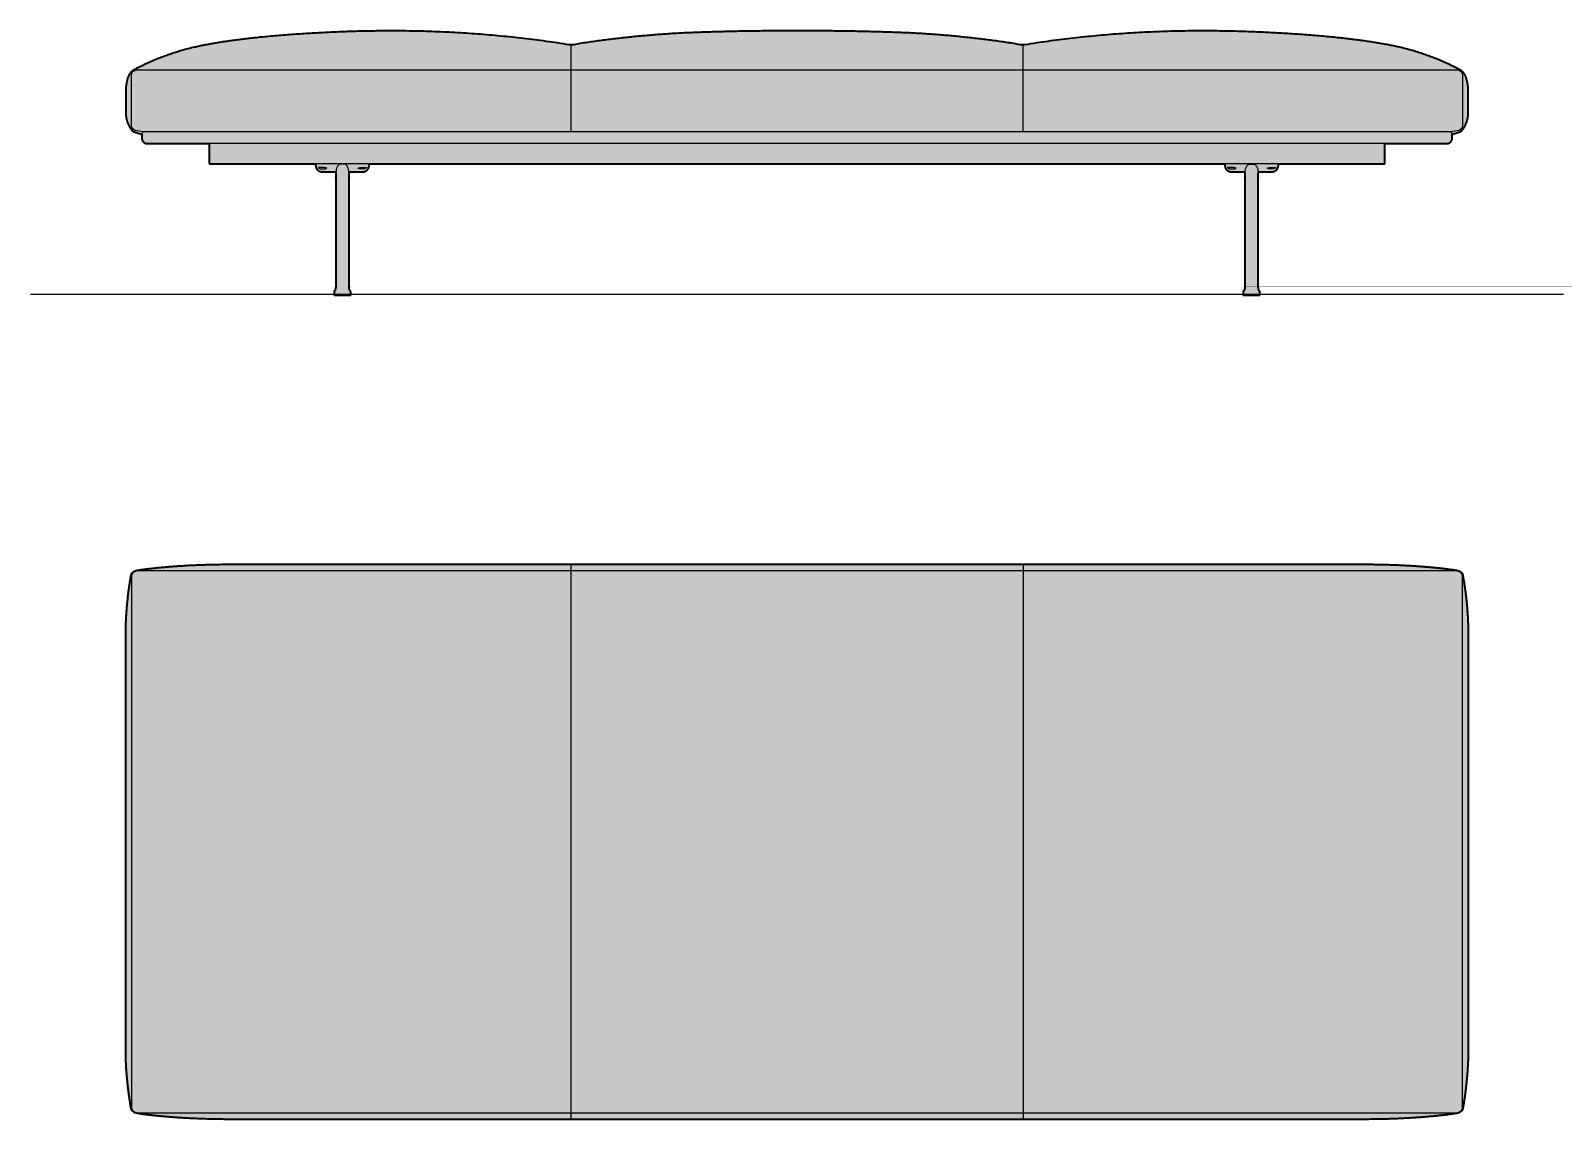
# Model space of a CAD drawing. Header units: millimetres. Extents: x 0 to 3504, y -1226 to 393.
# Drawn here: x 0 to 2279, y -1226 to 392 of the extents above; entities that cross this region are included whole.
import ezdxf

# ---------------------------------------------------------------- set-up
doc = ezdxf.new("R2010")
doc.units = ezdxf.units.MM
doc.layers.add('Blocks', color=7, linetype='Continuous')
doc.layers.add('Blocks$Fill', color=7, linetype='Continuous', true_color=0xffffff)
for name, color, linetype, lineweight, true_color in [('Blocks$Inner', 7, 'Continuous', 25, 0x007f00), ('Blocks$Outline', 7, 'Continuous', 35, 0xff3f3f), ('Groud', 7, 'Continuous', 25, 0x243775)]:
    doc.layers.add(name, color=color, linetype=linetype, lineweight=lineweight, true_color=true_color)

# ---------------------------------------------------------------- blocks, each defined once
blk = doc.blocks.new('Outline Daybed Front')
at = {"layer": 'Blocks$Fill'}
blk.add_hatch(color=256, dxfattribs=at).paths.add_polyline_path([(453.6, 180.5), (453.5, 177.2), (453.5, 174), (453.5, 11), (453.5, 10.8), (453.5, 10.6), (453.5, 10.4), (453.4, 10.2), (453.4, 10), (453.4, 9.8), (453.4, 9.6), (453.4, 9.4), (453.3, 9.2), (453.3, 9), (453.3, 8.8), (453.2, 8.6), (453.2, 8.4), (453.1, 8.2), (453.1, 8), (453, 7.8), (453, 7.7), (452.9, 7.6), (452.9, 7.4), (452.8, 7.3), (452.8, 7.2), (452.7, 7.1), (452.7, 7), (452.6, 6.9), (452.6, 6.7), (452.5, 6.6), (452.4, 6.5), (452.4, 6.4), (452.3, 6.3), (452.2, 6.2), (452.1, 6.1), (452.1, 6), (452, 5.9), (451.9, 5.8), (451.8, 5.7), (451.8, 5.6), (451.7, 5.5), (451.7, 5.4), (451.6, 5.3), (451.5, 5.2), (451.5, 5.1), (451.4, 4.9), (451.4, 4.8), (451.3, 4.7), (451.3, 4.6), (451.2, 4.5), (451.2, 4.4), (451.2, 4.3), (451.1, 4.1), (451.1, 3.9), (451.1, 3.8), (451.1, 3.7), (451, 3.7), (451, 3.6), (451, 3.5), (451, 3.4), (451, 3.3), (451, 3.2), (451, 3.1), (451, 2.9), (451, 0), (451, 0), (451, 0), (451, -0.1), (451, -0.1), (451, -0.1), (451, -0.1), (451, -0.2), (451, -0.2), (451, -0.2), (451, -0.2), (451, -0.3), (451, -0.3), (451, -0.3), (451, -0.3), (451, -0.4), (451.1, -0.4), (451.1, -0.4), (451.1, -0.4), (451.1, -0.5), (451.1, -0.5), (451.1, -0.5), (451.1, -0.5), (451.1, -0.5), (451.1, -0.6), (451.2, -0.6), (451.2, -0.6), (451.2, -0.6), (451.2, -0.6), (451.2, -0.7), (451.2, -0.7), (451.3, -0.7), (451.3, -0.7), (451.3, -0.7), (451.3, -0.7), (451.3, -0.8), (451.3, -0.8), (451.4, -0.8), (451.4, -0.8), (451.4, -0.8), (451.4, -0.8), (451.4, -0.8), (451.5, -0.9), (451.5, -0.9), (451.5, -0.9), (451.5, -0.9), (451.5, -0.9), (451.6, -0.9), (451.6, -0.9), (451.6, -0.9), (451.6, -0.9), (451.7, -0.9), (451.7, -1), (451.7, -1), (451.7, -1), (451.8, -1), (451.8, -1), (451.8, -1), (451.8, -1), (451.9, -1), (451.9, -1), (451.9, -1), (451.9, -1), (452, -1), (452, -1), (475, -1), (475, -1), (475, -1), (475, -1), (475.1, -1), (475.1, -1), (475.1, -1), (475.1, -1), (475.2, -1), (475.2, -1), (475.2, -1), (475.2, -1), (475.3, -1), (475.3, -1), (475.3, -0.9), (475.3, -0.9), (475.3, -0.9), (475.4, -0.9), (475.4, -0.9), (475.4, -0.9), (475.4, -0.9), (475.5, -0.9), (475.5, -0.9), (475.5, -0.9), (475.5, -0.8), (475.5, -0.8), (475.6, -0.8), (475.6, -0.8), (475.6, -0.8), (475.6, -0.8), (475.6, -0.7), (475.7, -0.7), (475.7, -0.7), (475.7, -0.7), (475.7, -0.7), (475.7, -0.7), (475.8, -0.6), (475.8, -0.6), (475.8, -0.6), (475.8, -0.6), (475.8, -0.5), (475.8, -0.5), (475.8, -0.5), (475.9, -0.5), (475.9, -0.5), (475.9, -0.4), (475.9, -0.4), (475.9, -0.4), (475.9, -0.4), (475.9, -0.3), (475.9, -0.3), (475.9, -0.3), (475.9, -0.3), (475.9, -0.3), (475.9, -0.2), (476, -0.2), (476, -0.2), (476, -0.2), (476, -0.1), (476, -0.1), (476, -0.1), (476, -0.1), (476, 0), (476, 0), (476, 0), (476, 3), (476, 3.1), (476, 3.2), (476, 3.3), (475.9, 3.4), (475.9, 3.5), (475.9, 3.6), (475.9, 3.7), (475.9, 3.8), (475.9, 3.9), (475.8, 4), (475.8, 4.1), (475.8, 4.2), (475.8, 4.3), (475.7, 4.4), (475.7, 4.5), (475.7, 4.6), (475.6, 4.7), (475.6, 4.8), (475.6, 4.9), (475.5, 5), (475.5, 5.1), (475.4, 5.2), (475.4, 5.2), (475.3, 5.3), (475.3, 5.4), (475.2, 5.5), (475.2, 5.6), (475.1, 5.7), (475.1, 5.8), (475, 5.8), (474.9, 5.9), (474.9, 6), (474.8, 6.1), (474.7, 6.2), (474.7, 6.3), (474.6, 6.4), (474.5, 6.5), (474.5, 6.6), (474.4, 6.7), (474.3, 6.9), (474.3, 7), (474.2, 7.1), (474.2, 7.2), (474.1, 7.3), (474.1, 7.4), (474, 7.6), (474, 7.7), (473.9, 7.8), (473.9, 8), (473.8, 8.2), (473.8, 8.4), (473.7, 8.6), (473.7, 8.8), (473.7, 8.9), (473.6, 9.1), (473.6, 9.3), (473.6, 9.5), (473.5, 9.7), (473.5, 9.9), (473.5, 10.1), (473.5, 10.3), (473.5, 10.5), (473.5, 10.7), (473.5, 10.9), (473.5, 10.9), (473.5, 174), (473.4, 177.2), (473.3, 180.5), (473.3, 180.6), (473.4, 180.7), (473.4, 180.7), (473.4, 180.8), (473.4, 180.9), (473.5, 180.9), (473.5, 181), (473.5, 181), (473.5, 181.1), (473.6, 181.1), (473.6, 181.1), (473.6, 181.2), (473.6, 181.2), (473.6, 181.3), (473.7, 181.3), (473.7, 181.3), (473.7, 181.4), (473.8, 181.4), (473.8, 181.5), (473.8, 181.5), (473.8, 181.5), (473.9, 181.6), (473.9, 181.6), (473.9, 181.6), (474, 181.7), (474, 181.7), (474, 181.7), (474.1, 181.8), (474.1, 181.8), (474.1, 181.8), (474.2, 181.8), (474.2, 181.9), (474.2, 181.9), (474.3, 181.9), (474.3, 182), (474.4, 182), (474.4, 182), (474.4, 182), (474.5, 182.1), (474.5, 182.1), (474.6, 182.1), (474.6, 182.1), (474.6, 182.1), (474.7, 182.2), (474.7, 182.2), (474.8, 182.2), (474.8, 182.2), (474.8, 182.2), (474.9, 182.3), (475, 182.3), (475.1, 182.3), (475.1, 182.3), (475.2, 182.4), (475.3, 182.4), (492.5, 182.4), (492.8, 182.4), (493.1, 182.4), (493.4, 182.4), (493.7, 182.4), (494, 182.4), (494.3, 182.4), (494.6, 182.5), (494.9, 182.5), (495.2, 182.6), (495.5, 182.7), (495.8, 182.7), (496.1, 182.8), (496.4, 182.9), (496.7, 183), (497, 183.1), (497.3, 183.2), (497.5, 183.4), (497.8, 183.5), (498.1, 183.6), (498.4, 183.8), (498.6, 183.9), (498.9, 184.1), (499.2, 184.2), (499.4, 184.4), (499.7, 184.6), (499.9, 184.8), (500.1, 185), (500.4, 185.2), (500.6, 185.4), (500.8, 185.6), (501, 185.8), (501.2, 186), (501.4, 186.2), (501.5, 186.5), (501.7, 186.7), (501.8, 187), (501.9, 187.2), (502, 187.5), (502.1, 187.7), (502.3, 188), (502.4, 188.2), (502.5, 188.5), (502.6, 188.7), (502.7, 189), (502.8, 189.3), (502.8, 189.5), (502.9, 189.8), (503, 190.1), (503.1, 190.4), (503.1, 190.6), (503.2, 190.9), (503.2, 191.2), (503.3, 191.5), (503.3, 191.7), (503.4, 192), (503.4, 192.3), (503.4, 192.6), (503.5, 192.8), (503.5, 193.1), (503.5, 193.4), (503.5, 193.7), (503.5, 193.9), (503.5, 194.2), (503.5, 194.5), (1775.1, 194.5), (1775.1, 194.2), (1775.1, 193.9), (1775.1, 193.7), (1775.1, 193.4), (1775.1, 193.1), (1775.1, 192.8), (1775.1, 192.6), (1775.2, 192.3), (1775.2, 192), (1775.2, 191.7), (1775.3, 191.5), (1775.3, 191.2), (1775.4, 190.9), (1775.4, 190.6), (1775.5, 190.4), (1775.6, 190.1), (1775.7, 189.8), (1775.7, 189.5), (1775.8, 189.3), (1775.9, 189), (1776, 188.7), (1776.1, 188.5), (1776.2, 188.2), (1776.3, 188), (1776.4, 187.7), (1776.5, 187.5), (1776.7, 187.2), (1776.8, 187), (1776.9, 186.7), (1777.1, 186.5), (1777.2, 186.2), (1777.3, 186), (1777.5, 185.8), (1777.8, 185.6), (1778, 185.4), (1778.2, 185.2), (1778.4, 185), (1778.7, 184.8), (1778.9, 184.6), (1779.2, 184.4), (1779.4, 184.2), (1779.7, 184.1), (1779.9, 183.9), (1780.2, 183.8), (1780.5, 183.6), (1780.8, 183.5), (1781, 183.4), (1781.3, 183.2), (1781.6, 183.1), (1781.9, 183), (1782.2, 182.9), (1782.5, 182.8), (1782.8, 182.7), (1783.1, 182.7), (1783.4, 182.6), (1783.7, 182.5), (1784, 182.5), (1784.3, 182.4), (1784.6, 182.4), (1784.9, 182.4), (1785.2, 182.4), (1785.5, 182.4), (1785.8, 182.4), (1786.1, 182.4), (1803.3, 182.4), (1803.3, 182.4), (1803.4, 182.3), (1803.5, 182.3), (1803.6, 182.3), (1803.7, 182.3), (1803.7, 182.2), (1803.8, 182.2), (1803.8, 182.2), (1803.9, 182.2), (1803.9, 182.2), (1803.9, 182.1), (1804, 182.1), (1804, 182.1), (1804.1, 182.1), (1804.1, 182.1), (1804.1, 182), (1804.2, 182), (1804.2, 182), (1804.3, 182), (1804.3, 181.9), (1804.3, 181.9), (1804.4, 181.9), (1804.4, 181.8), (1804.4, 181.8), (1804.5, 181.8), (1804.5, 181.8), (1804.5, 181.7), (1804.6, 181.7), (1804.6, 181.7), (1804.6, 181.6), (1804.7, 181.6), (1804.7, 181.6), (1804.7, 181.5), (1804.8, 181.5), (1804.8, 181.5), (1804.8, 181.4), (1804.8, 181.4), (1804.9, 181.3), (1804.9, 181.3), (1804.9, 181.3), (1805, 181.2), (1805, 181.2), (1805, 181.1), (1805, 181.1), (1805, 181.1), (1805.1, 181), (1805.1, 181), (1805.1, 180.9), (1805.1, 180.9), (1805.2, 180.8), (1805.2, 180.7), (1805.2, 180.7), (1805.2, 180.6), (1805.3, 180.5), (1805.1, 177.2), (1805.1, 174), (1805.1, 10.9), (1805.1, 10.9), (1805.1, 10.7), (1805.1, 10.5), (1805.1, 10.3), (1805.1, 10.1), (1805, 9.9), (1805, 9.7), (1805, 9.5), (1805, 9.3), (1804.9, 9.1), (1804.9, 8.9), (1804.9, 8.8), (1804.8, 8.6), (1804.8, 8.4), (1804.7, 8.2), (1804.7, 8), (1804.6, 7.8), (1804.6, 7.7), (1804.6, 7.6), (1804.5, 7.4), (1804.5, 7.3), (1804.4, 7.2), (1804.4, 7.1), (1804.3, 7), (1804.2, 6.9), (1804.2, 6.7), (1804.1, 6.6), (1804.1, 6.5), (1804, 6.4), (1803.9, 6.3), (1803.8, 6.2), (1803.8, 6.1), (1803.7, 6), (1803.6, 5.9), (1803.6, 5.8), (1803.5, 5.8), (1803.5, 5.7), (1803.4, 5.6), (1803.3, 5.5), (1803.3, 5.4), (1803.2, 5.3), (1803.2, 5.2), (1803.1, 5.2), (1803.1, 5.1), (1803.1, 5), (1803, 4.9), (1803, 4.8), (1802.9, 4.7), (1802.9, 4.6), (1802.9, 4.5), (1802.8, 4.4), (1802.8, 4.3), (1802.8, 4.2), (1802.7, 4.1), (1802.7, 4), (1802.7, 3.9), (1802.7, 3.8), (1802.7, 3.7), (1802.6, 3.6), (1802.6, 3.5), (1802.6, 3.4), (1802.6, 3.3), (1802.6, 3.2), (1802.6, 3.1), (1802.6, 3), (1802.6, 0), (1802.6, 0), (1802.6, 0), (1802.6, -0.1), (1802.6, -0.1), (1802.6, -0.1), (1802.6, -0.1), (1802.6, -0.2), (1802.6, -0.2), (1802.6, -0.2), (1802.6, -0.2), (1802.6, -0.3), (1802.6, -0.3), (1802.6, -0.3), (1802.6, -0.3), (1802.7, -0.3), (1802.7, -0.4), (1802.7, -0.4), (1802.7, -0.4), (1802.7, -0.4), (1802.7, -0.5), (1802.7, -0.5), (1802.7, -0.5), (1802.7, -0.5), (1802.8, -0.5), (1802.8, -0.6), (1802.8, -0.6), (1802.8, -0.6), (1802.8, -0.6), (1802.8, -0.7), (1802.9, -0.7), (1802.9, -0.7), (1802.9, -0.7), (1802.9, -0.7), (1802.9, -0.7), (1802.9, -0.8), (1803, -0.8), (1803, -0.8), (1803, -0.8), (1803, -0.8), (1803, -0.8), (1803.1, -0.9), (1803.1, -0.9), (1803.1, -0.9), (1803.1, -0.9), (1803.2, -0.9), (1803.2, -0.9), (1803.2, -0.9), (1803.2, -0.9), (1803.3, -0.9), (1803.3, -0.9), (1803.3, -1), (1803.3, -1), (1803.3, -1), (1803.4, -1), (1803.4, -1), (1803.4, -1), (1803.4, -1), (1803.5, -1), (1803.5, -1), (1803.5, -1), (1803.5, -1), (1803.6, -1), (1803.6, -1), (1803.6, -1), (1826.6, -1), (1826.6, -1), (1826.6, -1), (1826.7, -1), (1826.7, -1), (1826.7, -1), (1826.7, -1), (1826.8, -1), (1826.8, -1), (1826.8, -1), (1826.8, -1), (1826.9, -1), (1826.9, -1), (1826.9, -0.9), (1826.9, -0.9), (1827, -0.9), (1827, -0.9), (1827, -0.9), (1827, -0.9), (1827, -0.9), (1827.1, -0.9), (1827.1, -0.9), (1827.1, -0.9), (1827.1, -0.8), (1827.2, -0.8), (1827.2, -0.8), (1827.2, -0.8), (1827.2, -0.8), (1827.2, -0.8), (1827.3, -0.8), (1827.3, -0.7), (1827.3, -0.7), (1827.3, -0.7), (1827.3, -0.7), (1827.3, -0.7), (1827.4, -0.7), (1827.4, -0.6), (1827.4, -0.6), (1827.4, -0.6), (1827.4, -0.6), (1827.4, -0.6), (1827.4, -0.5), (1827.5, -0.5), (1827.5, -0.5), (1827.5, -0.5), (1827.5, -0.5), (1827.5, -0.4), (1827.5, -0.4), (1827.5, -0.4), (1827.5, -0.4), (1827.5, -0.3), (1827.5, -0.3), (1827.6, -0.3), (1827.6, -0.3), (1827.6, -0.2), (1827.6, -0.2), (1827.6, -0.2), (1827.6, -0.2), (1827.6, -0.1), (1827.6, -0.1), (1827.6, -0.1), (1827.6, -0.1), (1827.6, 0), (1827.6, 0), (1827.6, 0), (1827.6, 2.9), (1827.6, 3.1), (1827.6, 3.2), (1827.6, 3.3), (1827.6, 3.4), (1827.6, 3.5), (1827.5, 3.6), (1827.5, 3.7), (1827.5, 3.7), (1827.5, 3.8), (1827.5, 3.9), (1827.4, 4.1), (1827.4, 4.3), (1827.4, 4.4), (1827.3, 4.5), (1827.3, 4.6), (1827.2, 4.7), (1827.2, 4.8), (1827.1, 4.9), (1827.1, 5.1), (1827, 5.2), (1827, 5.3), (1826.9, 5.4), (1826.9, 5.5), (1826.8, 5.6), (1826.7, 5.7), (1826.7, 5.8), (1826.6, 5.9), (1826.5, 6), (1826.4, 6.1), (1826.4, 6.2), (1826.3, 6.3), (1826.2, 6.4), (1826.1, 6.5), (1826.1, 6.6), (1826, 6.7), (1825.9, 6.9), (1825.9, 7), (1825.8, 7.1), (1825.8, 7.2), (1825.7, 7.3), (1825.7, 7.4), (1825.6, 7.6), (1825.6, 7.7), (1825.6, 7.8), (1825.5, 8), (1825.5, 8.2), (1825.4, 8.4), (1825.4, 8.6), (1825.3, 8.8), (1825.3, 9), (1825.2, 9.2), (1825.2, 9.4), (1825.2, 9.6), (1825.2, 9.8), (1825.1, 10), (1825.1, 10.2), (1825.1, 10.4), (1825.1, 10.6), (1825.1, 10.8), (1825.1, 11), (1825.1, 174), (1825.1, 177.2), (1824.9, 180.5), (1824.9, 180.6), (1825, 180.7), (1825, 180.7), (1825, 180.8), (1825.1, 180.9), (1825.1, 180.9), (1825.1, 181), (1825.1, 181), (1825.1, 181.1), (1825.2, 181.1), (1825.2, 181.1), (1825.2, 181.2), (1825.2, 181.2), (1825.3, 181.3), (1825.3, 181.3), (1825.3, 181.3), (1825.3, 181.4), (1825.4, 181.4), (1825.4, 181.5), (1825.4, 181.5), (1825.5, 181.5), (1825.5, 181.6), (1825.5, 181.6), (1825.6, 181.6), (1825.6, 181.7), (1825.6, 181.7), (1825.7, 181.7), (1825.7, 181.8), (1825.7, 181.8), (1825.8, 181.8), (1825.8, 181.8), (1825.8, 181.9), (1825.9, 181.9), (1825.9, 181.9), (1825.9, 182), (1826, 182), (1826, 182), (1826.1, 182), (1826.1, 182.1), (1826.1, 182.1), (1826.2, 182.1), (1826.2, 182.1), (1826.3, 182.1), (1826.3, 182.2), (1826.3, 182.2), (1826.4, 182.2), (1826.4, 182.2), (1826.5, 182.2), (1826.5, 182.3), (1826.6, 182.3), (1826.7, 182.3), (1826.8, 182.3), (1826.8, 182.4), (1826.9, 182.4), (1844.1, 182.4), (1844.4, 182.4), (1844.7, 182.4), (1845, 182.4), (1845.3, 182.4), (1845.6, 182.4), (1845.9, 182.4), (1846.2, 182.5), (1846.5, 182.5), (1846.8, 182.6), (1847.1, 182.7), (1847.4, 182.7), (1847.7, 182.8), (1848, 182.9), (1848.3, 183), (1848.6, 183.1), (1848.9, 183.2), (1849.2, 183.4), (1849.4, 183.5), (1849.7, 183.6), (1850, 183.8), (1850.3, 183.9), (1850.5, 184.1), (1850.8, 184.2), (1851, 184.4), (1851.3, 184.6), (1851.5, 184.8), (1851.8, 185), (1852, 185.2), (1852.2, 185.4), (1852.4, 185.6), (1852.7, 185.8), (1852.9, 186), (1853, 186.2), (1853.1, 186.5), (1853.3, 186.7), (1853.4, 187), (1853.5, 187.2), (1853.6, 187.5), (1853.8, 187.7), (1853.9, 188), (1854, 188.2), (1854.1, 188.5), (1854.2, 188.7), (1854.3, 189), (1854.4, 189.3), (1854.5, 189.5), (1854.5, 189.8), (1854.6, 190.1), (1854.7, 190.4), (1854.7, 190.6), (1854.8, 190.9), (1854.9, 191.2), (1854.9, 191.5), (1854.9, 191.7), (1855, 192), (1855, 192.3), (1855, 192.6), (1855.1, 192.8), (1855.1, 193.1), (1855.1, 193.4), (1855.1, 193.7), (1855.1, 193.9), (1855.1, 194.2), (1855.1, 194.5), (2013.3, 194.5), (2013.3, 224.5), (2105.3, 224.5), (2105.5, 224.5), (2105.6, 224.5), (2105.8, 224.5), (2106, 224.5), (2106.2, 224.6), (2106.4, 224.6), (2106.6, 224.6), (2106.7, 224.6), (2106.9, 224.7), (2107.1, 224.7), (2107.3, 224.8), (2107.5, 224.8), (2107.7, 224.9), (2107.9, 224.9), (2108, 225), (2108.2, 225.1), (2108.4, 225.1), (2108.6, 225.2), (2108.8, 225.3), (2109, 225.4), (2109.1, 225.5), (2109.3, 225.6), (2109.5, 225.7), (2109.7, 225.8), (2109.8, 225.9), (2110, 226), (2110.2, 226.2), (2110.3, 226.3), (2110.5, 226.4), (2110.6, 226.6), (2110.8, 226.7), (2110.9, 226.8), (2111.1, 227), (2111.2, 227.1), (2111.4, 227.3), (2111.5, 227.5), (2111.6, 227.6), (2111.7, 227.8), (2111.9, 228), (2112, 228.1), (2112.1, 228.3), (2112.2, 228.5), (2112.3, 228.7), (2112.4, 228.8), (2112.5, 229), (2112.6, 229.2), (2112.6, 229.4), (2112.7, 229.6), (2112.8, 229.7), (2112.9, 229.9), (2112.9, 230.1), (2113, 230.3), (2113, 230.5), (2113.1, 230.7), (2113.1, 230.9), (2113.1, 231), (2113.2, 231.2), (2113.2, 231.4), (2113.2, 231.6), (2113.3, 231.8), (2113.3, 232), (2113.3, 232.1), (2113.3, 232.3), (2113.3, 232.5), (2113.3, 236.5), (2113.3, 236.7), (2113.3, 236.9), (2113.3, 237.1), (2113.3, 237.3), (2113.3, 237.5), (2113.2, 237.7), (2113.2, 237.9), (2113.2, 238.2), (2124.5, 241.9), (2124.6, 242), (2124.8, 242.1), (2125, 242.1), (2125.2, 242.2), (2125.4, 242.3), (2125.5, 242.4), (2125.7, 242.5), (2125.9, 242.5), (2126, 242.6), (2126.2, 242.7), (2126.4, 242.8), (2126.5, 242.9), (2126.7, 243), (2126.9, 243.2), (2127, 243.3), (2127.2, 243.4), (2127.3, 243.5), (2127.5, 243.6), (2127.6, 243.7), (2127.8, 243.9), (2127.9, 244), (2128.1, 244.1), (2128.2, 244.3), (2128.3, 244.4), (2128.5, 244.6), (2128.6, 244.7), (2128.7, 244.8), (2128.9, 245), (2129, 245.1), (2129.1, 245.3), (2129.2, 245.5), (2129.3, 245.6), (2129.8, 246.3), (2130.2, 247), (2130.7, 247.7), (2131.1, 248.5), (2131.6, 249.2), (2132, 249.9), (2132.4, 250.7), (2132.8, 251.5), (2133.1, 252.2), (2133.5, 253), (2133.8, 253.8), (2134.1, 254.6), (2134.5, 255.4), (2134.7, 256.2), (2135, 257), (2135.3, 257.9), (2135.5, 258.7), (2135.8, 259.5), (2136, 260.3), (2136.2, 261.2), (2136.4, 262), (2136.5, 262.9), (2136.7, 263.7), (2136.8, 264.6), (2136.9, 265.4), (2137, 266.3), (2137.1, 267.1), (2137.2, 267.9), (2137.2, 268.8), (2137.2, 269.6), (2137.3, 270.5), (2137.3, 271.3), (2137.2, 304.8), (2137.1, 306.9), (2136.9, 309.1), (2136.6, 311.2), (2136.3, 313.4), (2135.9, 315.5), (2135.4, 317.6), (2134.9, 319.7), (2134.4, 321.8), (2134.2, 322.3), (2134.1, 322.7), (2133.9, 323.2), (2133.8, 323.6), (2133.6, 324.1), (2133.4, 324.5), (2133.2, 324.9), (2133, 325.4), (2132.8, 325.8), (2132.5, 326.2), (2132.3, 326.7), (2132.1, 327.1), (2131.8, 327.5), (2131.5, 327.9), (2131.3, 328.3), (2131, 328.7), (2130.7, 329.1), (2130.4, 329.5), (2130.1, 329.8), (2129.8, 330.2), (2129.4, 330.6), (2129.1, 330.9), (2128.8, 331.3), (2128.4, 331.6), (2128, 331.9), (2127.7, 332.2), (2127.3, 332.6), (2126.9, 332.9), (2126.6, 333.1), (2126.2, 333.4), (2125.8, 333.7), (2125.4, 334), (2118.6, 337.5), (2111.7, 340.9), (2104.7, 344.1), (2097.7, 347.2), (2090.6, 350.2), (2083.4, 353), (2076.1, 355.6), (2068.9, 358.2), (2061.5, 360.5), (2054.1, 362.7), (2046.7, 364.8), (2039.2, 366.7), (2031.7, 368.5), (2024.2, 370.1), (2016.7, 371.5), (2009.1, 372.8), (1993.1, 375.5), (1977.1, 377.9), (1961, 380), (1944.9, 381.7), (1895.6, 386.1), (1846.2, 389.3), (1796.7, 391.3), (1747.3, 392), (1713.1, 391.8), (1679, 390.9), (1644.9, 389.3), (1610.8, 387), (1576.8, 384.1), (1542.9, 380.4), (1509, 376.1), (1475.3, 371), (1433.6, 377.3), (1391.8, 382.3), (1349.8, 386.2), (1307.7, 388.9), (1223.5, 391.4), (1139.3, 392), (1055, 391.4), (970.8, 388.9), (928.8, 386.2), (886.8, 382.3), (845, 377.3), (803.3, 371), (769.5, 376.1), (735.7, 380.4), (701.7, 384.1), (667.7, 387), (633.7, 389.3), (599.5, 390.9), (565.4, 391.8), (531.3, 392), (481.8, 391.3), (432.4, 389.3), (383, 386.1), (333.7, 381.7), (317.6, 380), (301.5, 377.9), (285.4, 375.5), (269.4, 372.8), (261.9, 371.5), (254.3, 370.1), (246.8, 368.5), (239.3, 366.7), (231.9, 364.8), (224.4, 362.7), (217.1, 360.5), (209.7, 358.2), (202.4, 355.6), (195.2, 353), (188, 350.2), (180.9, 347.2), (173.9, 344.1), (166.9, 340.9), (160, 337.5), (153.2, 334), (152.8, 333.7), (152.4, 333.4), (152, 333.1), (151.6, 332.9), (151.3, 332.6), (150.9, 332.2), (150.5, 331.9), (150.2, 331.6), (149.8, 331.3), (149.5, 330.9), (149.1, 330.6), (148.8, 330.2), (148.5, 329.8), (148.2, 329.5), (147.9, 329.1), (147.6, 328.7), (147.3, 328.3), (147, 327.9), (146.8, 327.5), (146.5, 327.1), (146.3, 326.7), (146, 326.2), (145.8, 325.8), (145.6, 325.4), (145.4, 324.9), (145.2, 324.5), (145, 324.1), (144.8, 323.6), (144.6, 323.2), (144.5, 322.7), (144.4, 322.3), (144.2, 321.8), (143.6, 319.7), (143.1, 317.6), (142.7, 315.5), (142.3, 313.4), (141.9, 311.2), (141.7, 309.1), (141.5, 306.9), (141.3, 304.8), (141.3, 271.3), (141.3, 270.5), (141.3, 269.6), (141.4, 268.8), (141.4, 267.9), (141.5, 267.1), (141.6, 266.3), (141.7, 265.4), (141.8, 264.6), (141.9, 263.7), (142.1, 262.9), (142.2, 262), (142.4, 261.2), (142.6, 260.3), (142.8, 259.5), (143, 258.7), (143.3, 257.9), (143.5, 257), (143.8, 256.2), (144.1, 255.4), (144.4, 254.6), (144.8, 253.8), (145.1, 253), (145.4, 252.2), (145.8, 251.5), (146.2, 250.7), (146.6, 249.9), (147, 249.2), (147.4, 248.5), (147.9, 247.7), (148.3, 247), (148.8, 246.3), (149.3, 245.6), (149.4, 245.5), (149.5, 245.3), (149.6, 245.1), (149.7, 245), (149.8, 244.8), (150, 244.7), (150.1, 244.6), (150.2, 244.4), (150.4, 244.3), (150.5, 244.1), (150.6, 244), (150.8, 243.9), (150.9, 243.7), (151.1, 243.6), (151.2, 243.5), (151.4, 243.4), (151.5, 243.3), (151.7, 243.2), (151.9, 243), (152, 242.9), (152.2, 242.8), (152.4, 242.7), (152.5, 242.6), (152.7, 242.5), (152.9, 242.5), (153, 242.4), (153.2, 242.3), (153.4, 242.2), (153.6, 242.1), (153.8, 242.1), (153.9, 242), (154.1, 241.9), (165.4, 238.2), (165.4, 237.9), (165.3, 237.7), (165.3, 237.5), (165.3, 237.3), (165.3, 237.1), (165.3, 236.9), (165.3, 236.7), (165.3, 236.5), (165.3, 232.5), (165.3, 232.3), (165.3, 232.1), (165.3, 232), (165.3, 231.8), (165.3, 231.6), (165.4, 231.4), (165.4, 231.2), (165.4, 231), (165.5, 230.9), (165.5, 230.7), (165.5, 230.5), (165.6, 230.3), (165.7, 230.1), (165.7, 229.9), (165.8, 229.7), (165.9, 229.6), (165.9, 229.4), (166, 229.2), (166.1, 229), (166.2, 228.8), (166.3, 228.7), (166.4, 228.5), (166.5, 228.3), (166.6, 228.1), (166.7, 228), (166.8, 227.8), (167, 227.6), (167.1, 227.5), (167.2, 227.3), (167.4, 227.1), (167.5, 227), (167.6, 226.8), (167.8, 226.7), (167.9, 226.6), (168.1, 226.4), (168.2, 226.3), (168.4, 226.2), (168.6, 226), (168.7, 225.9), (168.9, 225.8), (169.1, 225.7), (169.3, 225.6), (169.4, 225.5), (169.6, 225.4), (169.8, 225.3), (170, 225.2), (170.2, 225.1), (170.3, 225.1), (170.5, 225), (170.7, 224.9), (170.9, 224.9), (171.1, 224.8), (171.3, 224.8), (171.5, 224.7), (171.6, 224.7), (171.8, 224.6), (172, 224.6), (172.2, 224.6), (172.4, 224.6), (172.6, 224.5), (172.7, 224.5), (172.9, 224.5), (173.1, 224.5), (173.3, 224.5), (265.3, 224.5), (265.3, 194.5), (423.5, 194.5), (423.5, 194.2), (423.5, 193.9), (423.5, 193.7), (423.5, 193.4), (423.5, 193.1), (423.5, 192.8), (423.5, 192.6), (423.6, 192.3), (423.6, 192), (423.6, 191.7), (423.7, 191.5), (423.7, 191.2), (423.8, 190.9), (423.8, 190.6), (423.9, 190.4), (424, 190.1), (424, 189.8), (424.1, 189.5), (424.2, 189.3), (424.3, 189), (424.4, 188.7), (424.5, 188.5), (424.6, 188.2), (424.7, 188), (424.8, 187.7), (424.9, 187.5), (425, 187.2), (425.2, 187), (425.3, 186.7), (425.4, 186.5), (425.6, 186.2), (425.7, 186), (425.9, 185.8), (426.1, 185.6), (426.4, 185.4), (426.6, 185.2), (426.8, 185), (427, 184.8), (427.3, 184.6), (427.5, 184.4), (427.8, 184.2), (428, 184.1), (428.3, 183.9), (428.6, 183.8), (428.9, 183.6), (429.1, 183.5), (429.4, 183.4), (429.7, 183.2), (430, 183.1), (430.3, 183), (430.6, 182.9), (430.9, 182.8), (431.2, 182.7), (431.5, 182.7), (431.8, 182.6), (432.1, 182.5), (432.4, 182.5), (432.7, 182.4), (433, 182.4), (433.3, 182.4), (433.6, 182.4), (433.9, 182.4), (434.2, 182.4), (434.5, 182.4), (451.6, 182.4), (451.7, 182.4), (451.8, 182.3), (451.9, 182.3), (452, 182.3), (452.1, 182.3), (452.1, 182.2), (452.1, 182.2), (452.2, 182.2), (452.2, 182.2), (452.3, 182.2), (452.3, 182.1), (452.4, 182.1), (452.4, 182.1), (452.4, 182.1), (452.5, 182.1), (452.5, 182), (452.6, 182), (452.6, 182), (452.6, 182), (452.7, 181.9), (452.7, 181.9), (452.7, 181.9), (452.8, 181.8), (452.8, 181.8), (452.8, 181.8), (452.9, 181.8), (452.9, 181.7), (453, 181.7), (453, 181.7), (453, 181.6), (453, 181.6), (453.1, 181.6), (453.1, 181.5), (453.1, 181.5), (453.2, 181.5), (453.2, 181.4), (453.2, 181.4), (453.3, 181.3), (453.3, 181.3), (453.3, 181.3), (453.3, 181.2), (453.4, 181.2), (453.4, 181.1), (453.4, 181.1), (453.4, 181.1), (453.4, 181), (453.5, 181), (453.5, 180.9), (453.5, 180.9), (453.5, 180.8), (453.6, 180.7), (453.6, 180.7), (453.6, 180.6)], flags=0)
at = {"layer": 'Blocks$Inner'}
for p, q in [((803.3, 371), (803.3, 242.2)), ((1475.3, 242.2), (1475.3, 371)), ((149.8, 251.6), (149.8, 325.9)), ((2128.8, 325.9), (2128.8, 251.6)), ((141.3, 304.8), (141.3, 271.3)), ((2137.3, 271.3), (2137.2, 304.8)), ((154.1, 241.9), (165.4, 238.2)), ((165.3, 232.5), (165.3, 236.5)), ((2113.2, 238.2), (2124.5, 241.9)), ((2113.3, 236.5), (2113.3, 232.5)), ((2105.3, 224.5), (173.3, 224.5)), ((434.5, 182.4), (451.6, 182.4)), ((475.3, 182.4), (492.5, 182.4)), ((1803.3, 182.4), (1786.1, 182.4)), ((1844.1, 182.4), (1826.9, 182.4)), ((453.5, 174), (453.5, 11)), ((473.5, 10.9), (473.5, 174)), ((1805.1, 10.9), (1805.1, 174)), ((1825.1, 174), (1825.1, 11)), ((451, 2.9), (451, 0)), ((476, 0), (476, 3)), ((1802.6, 0), (1802.6, 3)), ((1827.6, 2.9), (1827.6, 0)), ((452, -1), (475, -1)), ((1826.6, -1), (1803.6, -1))]:
    blk.add_line(p, q, dxfattribs=at)
for points in [[(157.8, 333.9), (2120.8, 333.9)], [(2120.7, 243.3), (2110.9, 242.2), (167.6, 242.2), (157.9, 243.3)], [(2013.3, 224.5), (2013.3, 194.5), (265.3, 194.5), (265.3, 224.5)]]:
    blk.add_lwpolyline(points, dxfattribs=at)
for centre, radius, start, end in [((536.9, -1611.2), 2003.2, 90.1595, 95.8222), ((537.7, -1299.9), 1691.9, 80.9671, 90.2146), ((1046.9, -1121.4), 1512.2, 92.8832, 99.2702), ((1123.7, -3298.9), 3690.9, 89.7579, 92.3737), ((1154.9, -3298.9), 3690.9, 87.6263, 90.2421), ((1231.7, -1121.4), 1512.2, 80.7298, 87.1168), ((1740.9, -1299.9), 1691.9, 89.7854, 99.0329), ((1741.7, -1611.2), 2003.2, 84.1778, 89.8405), ((329.4, 0.2), 377.5, 99.1452, 117.837), ((413, -431.6), 817.2, 95.5663, 100.1148), ((1865.6, -431.6), 817.2, 79.8852, 84.4337), ((1949.1, 0.2), 377.5, 62.163, 80.8548), ((215.2, 301), 73.9, 163.6776, 177.0927), ((164.8, 316), 21.4, 122.9813, 164.2564), ((2113.7, 316), 21.4, 15.7436, 57.0187), ((2063.4, 301), 73.9, 2.9073, 16.3224), ((185.6, 270.9), 44.2, 179.4562, 214.8704), ((2093, 270.9), 44.2, 325.1296, 0.5438), ((157.1, 251), 9.54, 214.2857, 251.4599), ((2121.4, 251), 9.54, 288.5401, 325.7143), ((438.5, 193.9), 15.1, 177.4394, 211.7694), ((434, 193.7), 11.3, 222.7151, 272.1964), ((488, 178.9), 34.4, 164.8785, 177.3823), ((464.5, 185.1), 10.1, 137.3849, 163.7836), ((462.3, 186.3), 7.65, 114.0404, 132.7756), ((463.1, 182.8), 11.2, 88.1181, 110.7898), ((463.8, 182.8), 11.2, 69.2102, 91.8819), ((464.7, 186.3), 7.68, 47.2657, 65.9182), ((462.4, 185.1), 10.1, 16.2164, 42.6151), ((439, 178.9), 34.4, 2.6177, 15.1215), ((492.9, 193.7), 11.3, 267.8036, 317.2849), ((488.4, 193.9), 15.1, 328.2306, 2.5606), ((1802.8, 179.9), 2.57, 14.4921, 79.2089), ((1827.4, 179.9), 2.57, 100.7911, 165.5077), ((555.5, 174.5), 102, 176.6533, 180.3029), ((371, 174.5), 102.5, 359.7087, 3.3397), ((456, 2.9), 5, 163.996, 179.9997), ((456, 2.9), 5.05, 141.5575, 163.996), ((470.9, 2.9), 5.05, 1.5481, 38.4425), ((475, 0), 1, 270, 360), ((1799.5, 9.3), 5.38, 321.5575, 343.37), ((1793.9, 11), 11.2, 343.3699, 359.4688), ((1800.1, 10.9), 5, 359.4688, 360), ((1836.3, 11), 11.2, 180, 196.63), ((1830.7, 9.3), 5.38, 196.63, 218.4425), ((452, 0), 1, 179.9997, 270.0003)]:
    blk.add_arc(centre, radius, start, end, dxfattribs=at)
at = {"layer": 'Blocks$Inner', "extrusion": (0, 0, -1)}
for centre, radius, start, end in [((-157.8, 325.9), 8, 0, 89.6043), ((-2120.8, 325.9), 8, 90.3957, 180), ((-158.2, 251.7), 8.38, 272.2112, 358.9226), ((-2120.4, 251.7), 8.38, 181.0774, 267.7888), ((-173, 236.7), 7.76, 358.1958, 44.3953), ((-173.3, 232.5), 8.02, 270.1536, 359.8464), ((-2105.3, 232.5), 8.02, 180.1536, 269.8464), ((-2105.5, 236.7), 7.76, 135.6047, 181.8042), ((-451.2, 179.9), 2.57, 100.7911, 165.5077), ((-475.8, 179.9), 2.57, 14.4921, 79.2089), ((-1790.1, 193.9), 15.1, 328.2306, 2.5606), ((-1785.7, 193.7), 11.3, 267.8036, 317.2849), ((-1839.6, 178.9), 34.4, 2.6177, 15.1215), ((-1816.1, 185.1), 10.1, 16.2164, 42.6151), ((-1813.9, 186.3), 7.68, 47.2657, 65.9182), ((-1814.7, 182.8), 11.2, 69.2102, 91.8819), ((-1815.5, 182.8), 11.2, 88.1181, 110.7898), ((-1816.3, 186.3), 7.65, 114.0404, 132.7756), ((-1814.1, 185.1), 10.1, 137.3849, 163.7836), ((-1790.6, 178.9), 34.4, 164.8785, 177.3823), ((-1844.5, 193.7), 11.3, 222.7151, 272.1964), ((-1840.1, 193.9), 15.1, 177.4394, 211.7694), ((-1907.6, 174.5), 102.5, 359.7087, 3.3397), ((-1723.1, 174.5), 102, 176.6533, 180.3029), ((-447.9, 9.3), 5.38, 196.63, 218.4425), ((-442.3, 11), 11.2, 180, 196.63), ((-484.6, 11), 11.2, 343.3699, 359.4688), ((-478.5, 10.9), 5, 359.4688, 360), ((-479.1, 9.3), 5.38, 321.5575, 343.37), ((-1807.6, 2.9), 5.05, 1.5481, 38.4425), ((-1803.6, 0), 1, 270, 360), ((-1822.6, 2.9), 5.05, 141.5575, 163.996), ((-1822.6, 2.9), 5, 163.996, 179.9997), ((-1826.6, 0), 1, 179.9997, 270.0003)]:
    blk.add_arc(centre, radius, start, end, dxfattribs=at)
at = {"layer": 'Blocks$Inner'}
for points in [[(427.8, 188.8), (427.8, 188.8), (428.1, 189), (428.7, 189.1), (429.8, 189.1), (432, 189), (434.2, 189), (436.4, 188.9), (437.6, 188.7), (438.8, 188.5), (439.5, 188.3), (440, 188.1), (440, 187.7), (439.5, 187.5), (438.7, 187.1), (437, 186.9), (435.2, 186.8), (433.5, 186.8), (432.1, 186.8), (430.7, 187.1), (429.3, 187.5), (428.4, 188), (427.7, 188.7), (427.8, 188.8)], [(499.2, 188.8), (499.1, 188.8), (498.9, 189), (498.3, 189.1), (497.1, 189.1), (495, 189), (492.7, 189), (490.6, 188.9), (489.3, 188.7), (488.2, 188.5), (487.4, 188.3), (487, 188.1), (486.9, 187.7), (487.4, 187.5), (488.3, 187.1), (489.9, 186.9), (491.8, 186.8), (493.5, 186.8), (494.9, 186.8), (496.2, 187.1), (497.7, 187.5), (498.6, 188), (499.2, 188.7), (499.2, 188.8)], [(1779.4, 188.8), (1779.5, 188.8), (1779.7, 189), (1780.3, 189.1), (1781.4, 189.1), (1783.6, 189), (1785.8, 189), (1788, 188.9), (1789.2, 188.7), (1790.4, 188.5), (1791.2, 188.3), (1791.6, 188.1), (1791.6, 187.7), (1791.2, 187.5), (1790.3, 187.1), (1788.6, 186.9), (1786.8, 186.8), (1785.1, 186.8), (1783.7, 186.8), (1782.4, 187.1), (1780.9, 187.5), (1780, 188), (1779.3, 188.7), (1779.4, 188.8)], [(1850.8, 188.8), (1850.7, 188.8), (1850.5, 189), (1849.9, 189.1), (1848.8, 189.1), (1846.6, 189), (1844.3, 189), (1842.2, 188.9), (1840.9, 188.7), (1839.8, 188.5), (1839, 188.3), (1838.6, 188.1), (1838.6, 187.7), (1839, 187.5), (1839.9, 187.1), (1841.6, 186.9), (1843.4, 186.8), (1845.1, 186.8), (1846.5, 186.8), (1847.8, 187.1), (1849.3, 187.5), (1850.2, 188), (1850.9, 188.7), (1850.8, 188.8)]]:
    blk.add_open_spline(points, degree=3, knots=[0, 0, 0, 0, 0.147358, 0.910329, 1.661355, 3.59789, 7.354598, 8.475115, 9.996993, 11.195905, 11.970779, 12.402935, 12.559707, 12.878689, 13.802987, 15.4767, 17.796195, 19.329443, 20.54358, 22.052942, 23.426563, 25.469467, 25.57304, 25.57304, 25.57304, 25.57304], dxfattribs=at)
at = {"layer": 'Blocks$Outline'}
for points in [[(173.3, 224.5), (265.3, 224.5)], [(265.3, 224.5), (265.3, 194.5)], [(2013.3, 194.5), (2013.3, 224.5)], [(2013.3, 224.5), (2105.3, 224.5)], [(265.3, 194.5), (423.5, 194.5)], [(503.5, 194.5), (1775.1, 194.5)], [(1855.1, 194.5), (2013.3, 194.5)]]:
    blk.add_lwpolyline(points, dxfattribs=at)
for points, weights, knots in [([(2113.2, 238.2), (2118.8, 240), (2124.5, 241.9), (2127.5, 243), (2129.3, 245.6), (2137.4, 257.2), (2137.3, 271.3), (2137.2, 288), (2137.2, 304.8), (2136.8, 313.5), (2134.4, 321.8), (2132.2, 329.6), (2125.4, 334), (2070.5, 363), (2009.1, 372.8), (1977.2, 378.5), (1944.9, 381.7), (1846.3, 391.7), (1747.3, 392), (1610.4, 392.5), (1475.3, 371), (1392, 384.6), (1307.7, 388.9), (1223.6, 392.4), (1139.3, 392), (1055, 392.4), (970.8, 388.9), (886.6, 384.6), (803.3, 371), (668.2, 392.5), (531.3, 392), (432.3, 391.7), (333.7, 381.7), (301.4, 378.5), (269.4, 372.8), (208.1, 363), (153.2, 334), (146.4, 329.6), (144.2, 321.8), (141.8, 313.5), (141.3, 304.8), (141.3, 288), (141.3, 271.3), (141.2, 257.2), (149.3, 245.6), (151.1, 243), (154.1, 241.9), (159.8, 240), (165.4, 238.2)], [1, 1, 1, 0.947840183552, 1, 0.952623810647, 1, 1, 1, 0.993155275198, 1, 0.9358289251, 1, 0.98672601328, 1, 0.999212338083, 1, 0.998779296796, 1, 0.996745568806, 1, 0.998447073925, 1, 0.99973948608, 1, 0.99973948608, 1, 0.998447073925, 1, 0.996745568806, 1, 0.998779296796, 1, 0.999212338083, 1, 0.98672601328, 1, 0.9358289251, 1, 0.993155275198, 1, 1, 1, 0.952623810647, 1, 0.947840183552, 1, 1, 1], [0, 0, 0, 11.919548, 11.919548, 18.10923, 18.10923, 45.456576, 45.456576, 78.900071, 78.900071, 96.21229, 96.21229, 111.649301, 111.649301, 234.788227, 234.788227, 299.659222, 299.659222, 497.641492, 497.641492, 770.709648, 770.709648, 939.28485, 939.28485, 1107.787414, 1107.787414, 1276.289978, 1276.289978, 1444.86518, 1444.86518, 1717.933336, 1717.933336, 1915.915606, 1915.915606, 1980.786601, 1980.786601, 2103.925527, 2103.925527, 2119.362538, 2119.362538, 2136.674757, 2136.674757, 2170.118252, 2170.118252, 2197.465598, 2197.465598, 2203.65528, 2203.65528, 2215.574828, 2215.574828, 2215.574828]), ([(165.4, 238.2), (165.3, 237.3), (165.3, 236.5), (165.3, 234.5), (165.3, 232.5), (165.3, 224.5), (173.3, 224.5)], [0.968564135783, 0.978535949334, 1, 1, 1, 0.709000284597, 1], [-18.232181, -18.232181, -18.232181, -16.557185, -16.557185, -12.557185, -12.557185, 0, 0, 0]), ([(2105.3, 224.5), (2113.3, 224.5), (2113.3, 232.5), (2113.3, 234.5), (2113.3, 236.5), (2113.3, 237.3), (2113.2, 238.2)], [1, 0.709000284597, 1, 1, 1, 0.978535949334, 0.968564135783], [0, 0, 0, 12.557185, 12.557185, 16.557185, 16.557185, 18.232181, 18.232181, 18.232181]), ([(423.5, 194.5), (423.3, 189.9), (425.7, 186), (429.3, 182.2), (434.5, 182.4), (443.1, 182.4), (451.6, 182.4), (453.2, 182.1), (453.6, 180.5)], [0.998924486834, 0.956003173939, 1, 0.90821157703, 1, 1, 1, 0.844717720185, 1], [0.110271, 0.110271, 0.110271, 9.021874, 9.021874, 18.805697, 18.805697, 35.973725, 35.973725, 38.874307, 38.874307, 38.874307]), ([(473.3, 180.5), (473.7, 182.1), (475.3, 182.4), (483.9, 182.4), (492.5, 182.4), (497.7, 182.2), (501.2, 186), (503.7, 189.9), (503.5, 194.5)], [0.999994452595, 0.844720493937, 1, 1, 1, 0.90821157703, 1, 0.956003173939, 0.998924486834], [-38.874255, -38.874255, -38.874255, -35.973725, -35.973725, -18.805697, -18.805697, -9.021874, -9.021874, -0.110271, -0.110271, -0.110271]), ([(1775.1, 194.5), (1774.9, 189.9), (1777.3, 186), (1780.9, 182.2), (1786.1, 182.4), (1794.7, 182.4), (1803.3, 182.4), (1804.9, 182.1), (1805.3, 180.5)], [0.998924486834, 0.956003173939, 1, 0.90821157703, 1, 1, 1, 0.844720493937, 0.999994452595], [0.110271, 0.110271, 0.110271, 9.021874, 9.021874, 18.805697, 18.805697, 35.973725, 35.973725, 38.874255, 38.874255, 38.874255]), ([(1824.9, 180.5), (1825.3, 182.1), (1826.9, 182.4), (1835.5, 182.4), (1844.1, 182.4), (1849.3, 182.2), (1852.9, 186), (1855.3, 189.9), (1855.1, 194.5)], [1, 0.844717720185, 1, 1, 1, 0.90821157703, 1, 0.956003173939, 0.998924486834], [-38.874307, -38.874307, -38.874307, -35.973725, -35.973725, -18.805697, -18.805697, -9.021874, -9.021874, -0.110271, -0.110271, -0.110271]), ([(453.6, 180.5), (453.5, 177.2), (453.5, 174), (453.5, 92.5), (453.5, 11), (453.5, 9.4), (453, 7.8), (452.7, 6.8), (452.1, 6), (451.4, 5.2), (451.2, 4.3), (451, 3.6), (451, 2.9), (451, 1.4), (451, 0), (451, -0.4), (451.3, -0.7), (451.6, -1), (452, -1), (463.5, -1), (475, -1), (476, -1), (476, 0), (476, 1.5), (476, 3), (475.9, 4.7), (474.9, 6), (474.2, 6.8), (473.9, 7.8), (473.5, 9.3), (473.5, 10.9), (473.5, 10.9), (473.5, 10.9), (473.5, 92.5), (473.5, 174), (473.5, 177.2), (473.3, 180.5), (473.3, 180.5), (473.3, 180.5)], [1, 0.999492870374, 1, 1, 1, 0.989487912647, 1, 0.981938210713, 1, 0.98088994545, 1, 0.990263545365, 1, 1, 1, 0.923878556617, 1, 0.923878556617, 1, 1, 1, 0.707106781187, 1, 1, 1, 0.948615844148, 1, 0.981938210713, 1, 0.99014761797, 1, 0.999989256871, 1, 1, 1, 0.99949808058, 1, 0.999999962198, 0.999999924397], [19.074251, 19.074251, 19.074251, 25.570334, 25.570334, 188.570334, 188.570334, 191.808791, 191.808791, 193.856217, 193.856217, 195.83325, 195.83325, 197.229839, 197.229839, 200.10679, 200.10679, 200.892189, 200.892189, 201.677588, 201.677588, 224.677574, 224.677574, 226.24837, 226.24837, 229.24837, 229.24837, 232.499101, 232.499101, 234.546527, 234.546527, 237.681547, 237.681547, 237.7279, 237.7279, 400.784969, 400.784969, 407.281062, 407.281062, 407.28111, 407.28111, 407.28111]), ([(1805.3, 180.5), (1805.3, 180.5), (1805.3, 180.5), (1805.1, 177.2), (1805.1, 174), (1805.1, 92.5), (1805.1, 10.9), (1805.1, 10.9), (1805.1, 10.9), (1805.1, 9.3), (1804.6, 7.8), (1804.3, 6.8), (1803.7, 6), (1802.6, 4.7), (1802.6, 3), (1802.6, 1.5), (1802.6, 0), (1802.6, -1), (1803.6, -1), (1815.1, -1), (1826.6, -1), (1827, -1), (1827.3, -0.7), (1827.6, -0.4), (1827.6, 0), (1827.6, 1.4), (1827.6, 2.9), (1827.6, 3.6), (1827.4, 4.3), (1827.1, 5.2), (1826.5, 6), (1825.9, 6.8), (1825.6, 7.8), (1825.1, 9.4), (1825.1, 11), (1825.1, 92.5), (1825.1, 174), (1825.1, 177.2), (1824.9, 180.5)], [0.999999924397, 0.999999962198, 1, 0.99949808058, 1, 1, 1, 0.999989256871, 1, 0.99014761797, 1, 0.981938210713, 1, 0.948615844148, 1, 1, 1, 0.707106781187, 1, 1, 1, 0.923878556617, 1, 0.923878556617, 1, 1, 1, 0.990263545365, 1, 0.98088994545, 1, 0.981938210713, 1, 0.989487912647, 1, 1, 1, 0.999492870374, 1], [-407.28111, -407.28111, -407.28111, -407.281062, -407.281062, -400.784969, -400.784969, -237.7279, -237.7279, -237.681547, -237.681547, -234.546527, -234.546527, -232.499101, -232.499101, -229.24837, -229.24837, -226.24837, -226.24837, -224.677574, -224.677574, -201.677588, -201.677588, -200.892189, -200.892189, -200.10679, -200.10679, -197.229839, -197.229839, -195.83325, -195.83325, -193.856217, -193.856217, -191.808791, -191.808791, -188.570334, -188.570334, -25.570334, -25.570334, -19.074251, -19.074251, -19.074251])]:
    blk.add_rational_spline(points, weights, degree=2, knots=knots, dxfattribs=at)
blk = doc.blocks.new('Outline Daybed Top')
at = {"layer": 'Blocks$Fill'}
blk.add_hatch(color=256, dxfattribs=at).paths.add_polyline_path([(153.3, -574.8), (1842.6, -574.8), (1879.7, -574.2), (1916.8, -572.4), (1937.2, -570.8), (1957.6, -568.8), (1968.2, -567.5), (1978.7, -565.9), (1979.2, -565.8), (1979.6, -565.7), (1980.1, -565.6), (1980.6, -565.5), (1981, -565.3), (1981.5, -565.2), (1981.9, -565), (1982.4, -564.8), (1982.8, -564.6), (1983.2, -564.3), (1983.7, -564.1), (1984.1, -563.8), (1984.5, -563.6), (1984.9, -563.3), (1985.2, -563), (1985.6, -562.7), (1985.7, -562.6), (1985.8, -562.5), (1985.9, -562.4), (1986, -562.3), (1986.1, -562.2), (1986.2, -562.1), (1986.3, -561.9), (1986.4, -561.8), (1986.5, -561.7), (1986.6, -561.6), (1986.7, -561.4), (1986.8, -561.3), (1986.9, -561.2), (1986.9, -561.1), (1987, -560.9), (1987.1, -560.8), (1987.1, -560.7), (1987.2, -560.5), (1987.3, -560.4), (1987.3, -560.2), (1987.4, -560.1), (1987.5, -560), (1987.5, -559.8), (1987.6, -559.7), (1987.6, -559.5), (1987.7, -559.4), (1987.7, -559.2), (1987.7, -559.1), (1987.8, -558.9), (1987.8, -558.8), (1987.8, -558.7), (1987.8, -558.5), (1989.6, -547.8), (1991.2, -537.1), (1992.6, -526.4), (1993.7, -515.6), (1994.6, -504.8), (1995.3, -494), (1995.7, -483.1), (1995.9, -472.3), (1995.9, 147.8), (1995.7, 158.6), (1995.3, 169.4), (1994.6, 180.2), (1993.7, 191), (1992.6, 201.8), (1991.2, 212.6), (1989.6, 223.3), (1987.8, 234), (1987.8, 234.1), (1987.8, 234.3), (1987.8, 234.4), (1987.7, 234.6), (1987.7, 234.7), (1987.7, 234.8), (1987.6, 235), (1987.6, 235.1), (1987.5, 235.3), (1987.5, 235.4), (1987.4, 235.6), (1987.3, 235.7), (1987.3, 235.8), (1987.2, 236), (1987.1, 236.1), (1987.1, 236.2), (1987, 236.4), (1986.9, 236.5), (1986.9, 236.6), (1986.8, 236.8), (1986.7, 236.9), (1986.6, 237), (1986.5, 237.2), (1986.4, 237.3), (1986.3, 237.4), (1986.2, 237.5), (1986.1, 237.6), (1986, 237.7), (1985.9, 237.8), (1985.8, 238), (1985.7, 238.1), (1985.6, 238.2), (1985.2, 238.5), (1984.9, 238.8), (1984.5, 239), (1984.1, 239.3), (1983.7, 239.6), (1983.2, 239.8), (1982.8, 240), (1982.4, 240.2), (1981.9, 240.4), (1981.5, 240.6), (1981, 240.8), (1980.6, 240.9), (1980.1, 241.1), (1979.6, 241.2), (1979.2, 241.3), (1978.7, 241.4), (1968.2, 243), (1957.6, 244.3), (1937.2, 246.3), (1916.8, 247.9), (1879.7, 249.7), (1842.6, 250.3), (1334, 250.3), (153.3, 250.3), (116.2, 249.7), (79.2, 247.9), (58.7, 246.3), (38.3, 244.3), (27.8, 243), (17.2, 241.4), (16.7, 241.3), (16.3, 241.2), (15.8, 241.1), (15.3, 240.9), (14.9, 240.8), (14.4, 240.6), (14, 240.4), (13.5, 240.2), (13.1, 240), (12.7, 239.8), (12.3, 239.6), (11.8, 239.3), (11.4, 239), (11.1, 238.8), (10.7, 238.5), (10.3, 238.2), (10.2, 238.1), (10.1, 238), (10, 237.8), (9.9, 237.7), (9.8, 237.6), (9.7, 237.5), (9.6, 237.4), (9.5, 237.3), (9.4, 237.2), (9.3, 237), (9.2, 236.9), (9.2, 236.8), (9.1, 236.6), (9, 236.5), (8.9, 236.4), (8.8, 236.2), (8.8, 236.1), (8.7, 236), (8.6, 235.8), (8.6, 235.7), (8.5, 235.6), (8.5, 235.4), (8.4, 235.3), (8.4, 235.1), (8.3, 235), (8.3, 234.8), (8.2, 234.7), (8.2, 234.6), (8.2, 234.4), (8.1, 234.3), (8.1, 234.1), (8.1, 234), (6.3, 223.3), (4.7, 212.6), (3.4, 201.8), (2.2, 191), (1.3, 180.2), (0.7, 169.4), (0.2, 158.6), (0, 147.8), (0, -472.3), (0.2, -483.1), (0.7, -494), (1.3, -504.8), (2.2, -515.6), (3.4, -526.4), (4.7, -537.1), (6.3, -547.8), (8.1, -558.5), (8.1, -558.7), (8.1, -558.8), (8.2, -558.9), (8.2, -559.1), (8.2, -559.2), (8.3, -559.4), (8.3, -559.5), (8.4, -559.7), (8.4, -559.8), (8.5, -560), (8.5, -560.1), (8.6, -560.2), (8.6, -560.4), (8.7, -560.5), (8.8, -560.7), (8.8, -560.8), (8.9, -560.9), (9, -561.1), (9.1, -561.2), (9.2, -561.3), (9.2, -561.4), (9.3, -561.6), (9.4, -561.7), (9.5, -561.8), (9.6, -561.9), (9.7, -562.1), (9.8, -562.2), (9.9, -562.3), (10, -562.4), (10.1, -562.5), (10.2, -562.6), (10.3, -562.7), (10.7, -563), (11.1, -563.3), (11.4, -563.6), (11.8, -563.8), (12.3, -564.1), (12.7, -564.3), (13.1, -564.6), (13.5, -564.8), (14, -565), (14.4, -565.2), (14.9, -565.3), (15.3, -565.5), (15.8, -565.6), (16.3, -565.7), (16.7, -565.8), (17.2, -565.9), (27.8, -567.5), (38.3, -568.8), (58.7, -570.8), (79.2, -572.4), (116.2, -574.2)], flags=0)
at = {"layer": 'Blocks$Inner'}
for p, q in [((8.9, -556.8), (8.9, 232.2)), ((17.8, 240.9), (1978.1, 240.9)), ((153.3, 250.3), (1842.6, 250.3)), ((1987.1, 232.2), (1987.1, -556.8)), ((0, -472.3), (0, 147.8)), ((1995.9, 147.8), (1995.9, -472.3)), ((1978.1, -565.5), (17.8, -565.5)), ((1842.6, -574.8), (153.3, -574.8))]:
    blk.add_line(p, q, dxfattribs=at)
for points in [[(662, 250.3), (662, -574.8)], [(1334, 250.3), (1334, -574.8)]]:
    blk.add_lwpolyline(points, dxfattribs=at)
at = {"layer": 'Blocks$Inner', "extrusion": (0, 0, -1)}
for centre, radius, start, end in [((-517.9, 142.7), 518, 0.5576, 10.1447), ((-15.3, 232.8), 7.35, 9.1415, 46.8872), ((-17.6, 232.2), 8.71, 360, 91.6414), ((-19.6, 227.2), 14.3, 49.7076, 80.4543), ((-78.3, -121.9), 368.4, 80.4543, 83.7743), ((-140.4, -691.4), 941.2, 83.7743, 86.2685), ((-153.3, -889.3), 1139.5, 86.2685, 90), ((-1842.6, -889.3), 1139.5, 90, 93.7315), ((-1855.5, -691.4), 941.2, 93.7315, 96.2257), ((-1917.6, -121.9), 368.4, 96.2257, 99.5457), ((-1978.3, 232.2), 8.71, 88.3586, 180), ((-1976.3, 227.2), 14.3, 99.5457, 130.2924), ((-1980.6, 232.8), 7.35, 133.1128, 170.8585), ((-1478, 142.7), 518, 169.8553, 179.4424), ((-517.9, -467.3), 518, 349.8553, 359.4424), ((-1478, -467.3), 518, 180.5576, 190.1447), ((-15.3, -557.3), 7.35, 313.1128, 350.8585), ((-17.6, -556.8), 8.71, 268.3586, 0), ((-19.6, -551.8), 14.3, 279.5457, 310.2924), ((-78.3, -202.7), 368.4, 276.2257, 279.5457), ((-140.4, 366.8), 941.2, 273.7315, 276.2257), ((-1855.5, 366.8), 941.2, 263.7743, 266.2685), ((-1917.6, -202.7), 368.4, 260.4543, 263.7743), ((-1978.3, -556.8), 8.71, 180, 271.6414), ((-1976.3, -551.8), 14.3, 229.7076, 260.4543), ((-1980.6, -557.3), 7.35, 189.1415, 226.8872), ((-153.3, 564.7), 1139.5, 270, 273.7315), ((-1842.6, 564.7), 1139.5, 266.2685, 270)]:
    blk.add_arc(centre, radius, start, end, dxfattribs=at)
at = {"layer": 'Blocks$Outline'}
blk.add_rational_spline([(153.3, -574.8), (407.6, -574.8), (998, -574.8), (1588.3, -574.8), (1842.6, -574.8), (1879.7, -574.8), (1916.8, -572.4), (1937.2, -571.1), (1957.6, -568.8), (1968.2, -567.7), (1978.7, -565.9), (1982.6, -565.3), (1985.6, -562.7), (1987.4, -561), (1987.8, -558.5), (1995.5, -515.7), (1995.9, -472.3), (1995.9, -162.3), (1995.9, 147.8), (1995.5, 191.2), (1987.8, 234), (1987.4, 236.4), (1985.6, 238.2), (1982.6, 240.7), (1978.7, 241.4), (1968.2, 243.1), (1957.6, 244.3), (1937.2, 246.5), (1916.8, 247.9), (1879.7, 250.3), (1842.6, 250.3), (1588.3, 250.3), (998, 250.3), (407.6, 250.3), (153.3, 250.3), (116.2, 250.3), (79.2, 247.9), (58.7, 246.5), (38.3, 244.3), (27.7, 243.1), (17.2, 241.4), (13.3, 240.7), (10.3, 238.2), (8.5, 236.4), (8.1, 234), (0.4, 191.2), (0, 147.8), (0, -162.3), (0, -472.3), (0.4, -515.7), (8.1, -558.5), (8.5, -561), (10.3, -562.7), (13.3, -565.3), (17.2, -565.9), (27.7, -567.7), (38.3, -568.8), (58.7, -571.1), (79.2, -572.4), (116.2, -574.8), (153.3, -574.8)], [1, 1, 1, 1, 1, 0.999469857135, 1, 0.999763138173, 1, 0.999580324116, 1, 0.964218754028, 1, 0.946238876136, 1, 0.996502291218, 1, 1, 1, 0.996502291218, 1, 0.946238876136, 1, 0.964218754028, 1, 0.999580324116, 1, 0.999763138173, 1, 0.999469857135, 1, 1, 1, 1, 1, 0.999469857135, 1, 0.999763138173, 1, 0.999580324116, 1, 0.964218754028, 1, 0.946238876136, 1, 0.996502291218, 1, 1, 1, 0.996502291218, 1, 0.946238876136, 1, 0.964218754028, 1, 0.999580324116, 1, 0.999763138173, 1, 0.999469857135, 1], degree=2, knots=[-5561.703192, -5561.703192, -5561.703192, -5053.065884, -4381.065897, -3872.428589, -3872.428589, -3798.214738, -3798.214738, -3757.24228, -3757.24228, -3735.897598, -3735.897598, -3728.197635, -3728.197635, -3723.35385, -3723.35385, -3636.684284, -3636.684284, -3016.595901, -3016.595901, -2929.926335, -2929.926335, -2925.082549, -2925.082549, -2917.382587, -2917.382587, -2896.037905, -2896.037905, -2855.065447, -2855.065447, -2780.851596, -2780.851596, -2272.214288, -1600.214301, -1091.576993, -1091.576993, -1017.363142, -1017.363142, -976.390684, -976.390684, -955.046002, -955.046002, -947.34604, -947.34604, -942.502254, -942.502254, -855.832688, -855.832688, -235.744305, -235.744305, -149.074739, -149.074739, -144.230954, -144.230954, -136.530991, -136.530991, -115.186309, -115.186309, -74.213851, -74.213851, 0, 0, 0], dxfattribs=at)

msp = doc.modelspace()

# ---------------------------------------------------------------- linework, layer by layer
at = {"layer": 'Groud'}
msp.add_lwpolyline([(2278.6, 0), (0, 0)], dxfattribs=at)

# ---------------------------------------------------------------- block references
at = {"layer": 'Blocks'}
for name, p in [('Outline Daybed Front', (0, 0)), ('Outline Daybed Top', (141.3, -651.2))]:
    msp.add_blockref(name, p, dxfattribs=at)

doc.saveas('drawing.dxf')
